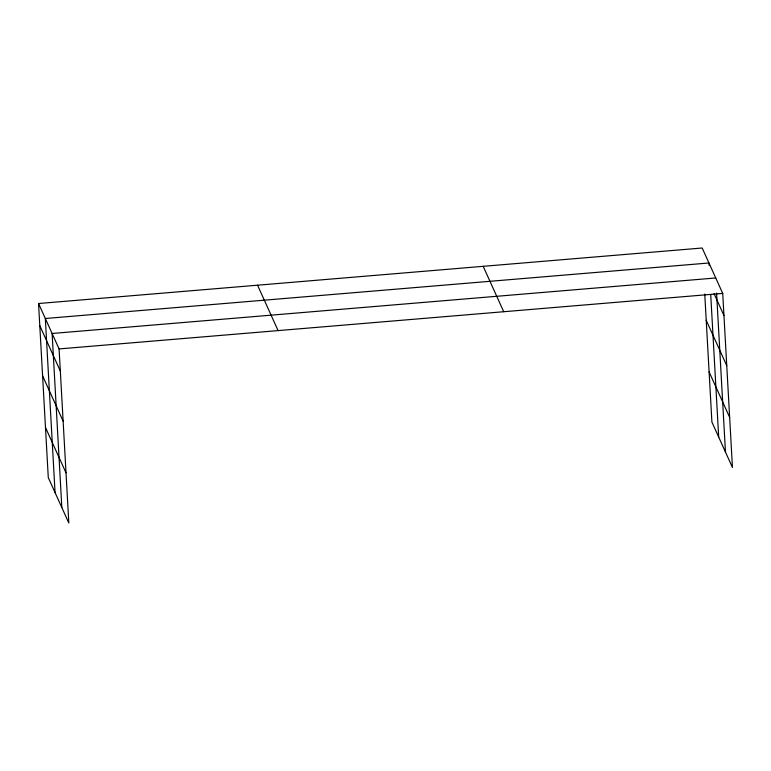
<?xml version="1.0" encoding="UTF-8"?>
<svg xmlns="http://www.w3.org/2000/svg" width="771" height="771" viewBox="0 0 771 771"><rect width="100%" height="100%" fill="white"/><g stroke="black" fill="none" stroke-linecap="round" stroke-linejoin="round"><path stroke-width="1.16" d="M38.55 303.523L59.088 348.926L68.821 522.998L48.284 477.596L38.55 303.523L702.179 248.002L722.716 293.404L732.45 467.477L711.912 422.074L704.752 294.011M715.739 277.974L52.11 333.486L61.834 507.559M59.088 348.926L722.716 293.404M714.071 293.674L723.959 315.532M706.217 320.273L726.754 365.676M709.108 371.94L729.645 417.342M483.186 266.323L503.723 311.725M257.543 285.203L278.09 330.605M39.784 325.651L60.331 371.053M42.588 375.795L63.126 421.188M45.479 427.452L66.017 472.854M716.577 293.115L725.463 452.047M709.089 265.32L708.954 262.988L45.325 318.5L55.059 492.573M710.727 294.667L718.688 437.061"/></g></svg>
